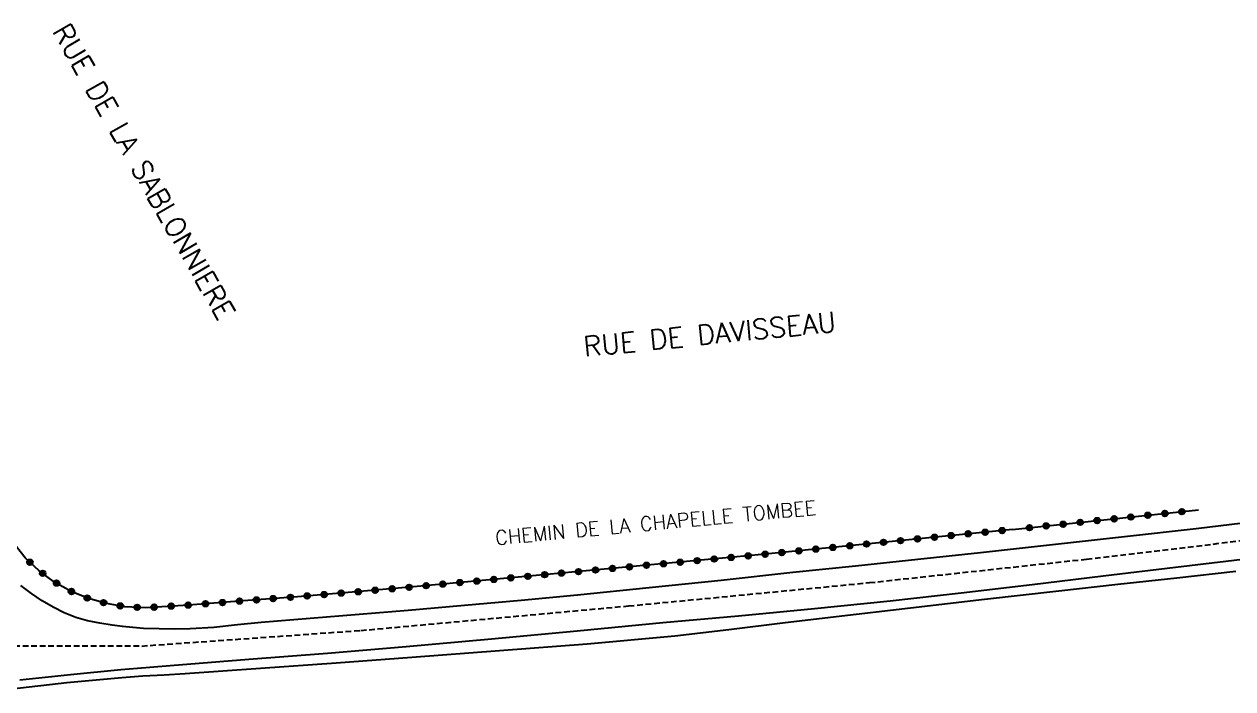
# Model space of a CAD drawing. Header units: millimetres. Extents: x 192000 to 193000, y 104999 to 106000.
# Drawn here: x 192514 to 192620.5, y 105089.9 to 105148.4 of the extents above; entities that cross this region are included whole.
import ezdxf
from ezdxf.enums import TextEntityAlignment as Align

# ---------------------------------------------------------------- set-up
doc = ezdxf.new("R2010")
doc.units = ezdxf.units.MM
doc.linetypes.add('DASHED', pattern=[0.75, 0.5, -0.25])
doc.layers.get('0').update_dxf_attribs({"linetype": 'CONTINUOUS'})
for name, color, linetype in [('W0001', 6, 'DASHED'), ('W0008', 7, 'CONTINUOUS'), ('W0322', 7, 'CONTINUOUS'), ('W0323', 7, 'CONTINUOUS'), ('W0330', 7, 'CONTINUOUS'), ('W0984', 7, 'CONTINUOUS'), ('W0989', 7, 'CONTINUOUS')]:
    doc.layers.add(name, color=color, linetype=linetype)
doc.styles.get("Standard").update_dxf_attribs({"font": 'romans.shx', "width": 0.85})

# ---------------------------------------------------------------- blocks, each defined once
blk = doc.blocks.new('t323o')
at = {"color": 0, "linetype": 'Continuous'}
for radius in [0.25, 0.15]:
    blk.add_circle((0, 0), radius, dxfattribs=at)
blk = doc.blocks.new('t322o')
at = {"color": 0, "linetype": 'Continuous'}
for radius in [0.25, 0.15]:
    blk.add_circle((0, 0), radius, dxfattribs=at)

msp = doc.modelspace()

# ---------------------------------------------------------------- linework, layer by layer
at = {"layer": 'W0001'}
msp.add_lwpolyline([(192512.33, 105093.66), (192524.32, 105093.65), (192543.61, 105095.02), (192567.22, 105097.18), (192588.44, 105099.23), (192607.57, 105101.3), (192628.76, 105103.83)], dxfattribs=at)
at = {"layer": 'W0008'}
for points in [[(192623.29, 105104.71), (192617.24, 105103.98), (192610.91, 105103.26), (192604.57, 105102.56), (192598.23, 105101.87), (192592.71, 105101.27), (192587.2, 105100.69), (192581.68, 105100.11), (192575.36, 105099.43), (192569.04, 105098.76), (192562.71, 105098.13), (192557.74, 105097.66), (192552.76, 105097.21), (192547.78, 105096.78), (192543.47, 105096.42), (192539.16, 105096.07), (192534.85, 105095.71), (192532.76, 105095.5), (192530.67, 105095.28), (192528.58, 105095.15), (192527.21, 105095.14), (192525.84, 105095.16), (192524.46, 105095.18)], [(192526.82, 105091.92), (192533.75, 105092.48), (192540.68, 105093.03), (192547.61, 105093.61), (192555.15, 105094.29), (192562.68, 105094.99), (192570.22, 105095.71), (192576.9, 105096.32), (192583.59, 105096.94), (192590.27, 105097.62), (192596.52, 105098.33), (192602.77, 105099.08), (192609.02, 105099.84), (192615.41, 105100.6), (192621.8, 105101.35)], [(192524.46, 105095.18), (192523.54, 105095.27), (192522.62, 105095.37), (192521.7, 105095.49), (192520.62, 105095.66), (192519.54, 105095.87), (192518.5, 105096.16), (192517.48, 105096.57), (192516.5, 105097.07), (192515.55, 105097.62), (192514.59, 105098.26), (192513.67, 105098.97)], [(192513.57, 105090.67), (192518.03, 105091.15), (192522.48, 105091.58), (192523.93, 105091.7), (192525.37, 105091.81), (192526.82, 105091.92)]]:
    msp.add_lwpolyline(points, dxfattribs=at)
at = {"layer": 'W0322'}
for points in [[(192601.04, 105103.92), (192578.97, 105101.7), (192572.65, 105101.12), (192566.34, 105100.53), (192560.02, 105099.95), (192554.3, 105099.42), (192548.58, 105098.89), (192542.86, 105098.38), (192538.05, 105097.99), (192533.24, 105097.62), (192528.43, 105097.25)], [(192528.43, 105097.25), (192526.55, 105097.14), (192524.67, 105097.02), (192522.82, 105097.11), (192521.2, 105097.4), (192519.61, 105097.84), (192518.1, 105098.46), (192516.64, 105099.28), (192515.28, 105100.28), (192514.05, 105101.41), (192512.83, 105102.93)]]:
    msp.add_lwpolyline(points, dxfattribs=at)
at = {"layer": 'W0323'}
msp.add_lwpolyline([(192601.04, 105103.92), (192617.44, 105105.63)], dxfattribs=at)
at = {"layer": 'W0330'}
for points in [[(192528.14, 105091.23), (192534.79, 105091.7), (192541.45, 105092.18), (192548.11, 105092.67), (192555.84, 105093.24), (192563.57, 105093.85), (192571.29, 105094.56), (192576.04, 105095.1), (192580.78, 105095.68), (192585.52, 105096.25), (192592.06, 105097.02), (192598.59, 105097.77), (192605.13, 105098.51), (192610.33, 105099.09), (192615.53, 105099.65), (192620.73, 105100.25)], [(192512.88, 105089.88), (192517.72, 105090.44), (192522.57, 105090.89), (192524.42, 105091.01), (192526.28, 105091.12), (192528.14, 105091.23)]]:
    msp.add_lwpolyline(points, dxfattribs=at)

# ---------------------------------------------------------------- block references
at = {"layer": 'W0322'}
for p, rotation in [((192595.65, 105103.38), 185.7311555140192), ((192597.15, 105103.53), 185.7311555140192), ((192598.64, 105103.67), 185.7311555140192), ((192600.13, 105103.82), 185.7311555140192), ((192583.71, 105102.18), 185.7311555140192), ((192585.21, 105102.33), 185.7311555140192), ((192586.7, 105102.48), 185.7311555140192), ((192588.19, 105102.63), 185.7311555140192), ((192589.68, 105102.78), 185.7311555140192), ((192591.18, 105102.93), 185.7311555140192), ((192592.67, 105103.08), 185.7311555140192), ((192594.16, 105103.23), 185.7311555140192), ((192514.46, 105101.03), 137.5442666184002), ((192573.26, 105101.17), 185.2999067266657), ((192574.76, 105101.31), 185.2999067266657), ((192576.25, 105101.45), 185.2999067266657), ((192577.74, 105101.59), 185.2999067266657), ((192579.24, 105101.73), 185.7311555140192), ((192580.73, 105101.88), 185.7311555140192), ((192582.22, 105102.03), 185.7311555140192), ((192515.59, 105100.05), 143.7116281227541), ((192561.31, 105100.07), 185.2729274290755), ((192562.81, 105100.2), 185.2729274290755), ((192564.3, 105100.34), 185.2729274290755), ((192565.79, 105100.48), 185.2729274290755), ((192567.29, 105100.62), 185.290913888828), ((192568.78, 105100.76), 185.290913888828), ((192570.28, 105100.89), 185.290913888828), ((192571.77, 105101.03), 185.290913888828), ((192516.81, 105099.19), 150.4124892408177), ((192550.86, 105099.1), 185.2856655867017), ((192552.35, 105099.24), 185.2856655867017), ((192553.85, 105099.37), 185.2856655867017), ((192555.34, 105099.51), 185.3055353739968), ((192556.83, 105099.65), 185.3055353739968), ((192558.33, 105099.79), 185.3055353739968), ((192559.82, 105099.93), 185.3055353739968), ((192518.12, 105098.45), 157.8986836191595), ((192519.51, 105097.88), 157.8986836191595), ((192537.41, 105097.94), 184.410546901594), ((192538.9, 105098.06), 184.6364231391121), ((192540.4, 105098.18), 184.6364231391121), ((192541.89, 105098.31), 184.6364231391121), ((192543.39, 105098.43), 185.0254952445029), ((192544.88, 105098.56), 185.0254952445029), ((192546.38, 105098.69), 185.0254952445029), ((192547.87, 105098.82), 185.0254952445029), ((192549.37, 105098.96), 185.2856655867017), ((192520.95, 105097.47), 164.4443976305801), ((192522.42, 105097.18), 169.7795222556297), ((192523.91, 105097.06), 177.3764221070339), ((192525.41, 105097.07), 183.4985770841859), ((192526.91, 105097.16), 183.5004334034674), ((192528.4, 105097.25), 183.5004334034674), ((192529.93, 105097.37), 184.4223880707262), ((192531.43, 105097.48), 184.4223880707262), ((192532.92, 105097.6), 184.4223880707262), ((192534.42, 105097.71), 184.410546901594), ((192535.91, 105097.83), 184.410546901594)]:
    msp.add_blockref('t322o', p, dxfattribs=dict(at, rotation=rotation))
at = {"layer": 'W0323', "rotation": 5.977176487852372}
for p in [(192615.96, 105105.48), (192605.52, 105104.38), (192607.01, 105104.54), (192608.5, 105104.7), (192609.99, 105104.85), (192611.48, 105105.01), (192612.98, 105105.17), (192614.47, 105105.32), (192602.53, 105104.07), (192604.02, 105104.23)]:
    msp.add_blockref('t323o', p, dxfattribs=at)

# ---------------------------------------------------------------- texts
at = {"layer": 'W0984'}
msp.add_text('CHEMIN DE LA CHAPELLE TOMBEE', height=1.25, rotation=5.4369, dxfattribs=at).set_placement((192569.59, 105104.51), align=Align.MIDDLE_CENTER)
at = {"layer": 'W0989'}
for s, rotation, p in [('RUE DE LA SABLONNIERE', 299.8603, (192516.39, 105147.81)), ('RUE DE DAVISSEAU', 5.6655, (192563.33, 105119.15))]:
    msp.add_text(s, height=1.75, rotation=rotation, dxfattribs=at).set_placement(p)

doc.saveas('drawing.dxf')
